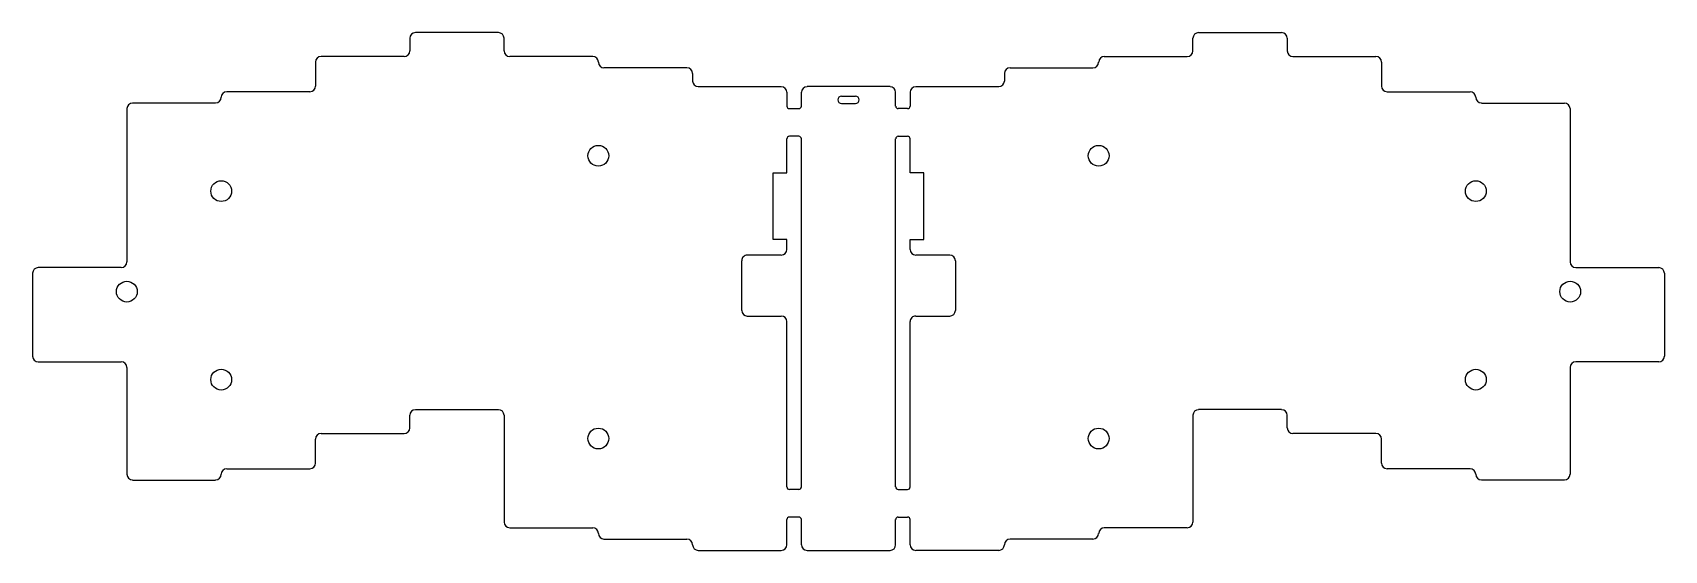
# Model space of a CAD drawing. Header units: millimetres. Extents: x 0 to 330, y 0 to 105.
import ezdxf

# ---------------------------------------------------------------- set-up
doc = ezdxf.new("R2010")
doc.units = ezdxf.units.MM
doc.layers.add('Edge Cuts', color=7, linetype='Continuous')

msp = doc.modelspace()

# ---------------------------------------------------------------- linework, layer by layer
for centre in [(114.3, 79.76), (215.39, 79.76), (38.1, 72.61), (291.59, 72.61), (19.03, 52.3), (310.66, 52.3), (38.1, 34.51), (291.59, 34.51), (114.3, 22.61), (215.39, 22.61)]:
    msp.add_circle(centre, 2.1)
at = {"layer": 'Edge Cuts', "linetype": 'Continuous'}
for p, q in [((76.2, 103.5), (76.2, 100.96)), ((94.11, 104.65), (77.34, 104.65)), ((95.25, 100.96), (95.25, 103.5)), ((234.43, 100.96), (234.43, 103.5)), ((235.58, 104.65), (252.34, 104.65)), ((253.48, 103.5), (253.48, 100.96)), ((75.06, 99.82), (58.29, 99.82)), ((113.16, 99.82), (96.39, 99.82)), ((216.53, 99.82), (233.29, 99.82)), ((254.63, 99.82), (271.39, 99.82)), ((57.15, 98.68), (57.15, 93.85)), ((132.21, 97.54), (115.44, 97.54)), ((133.35, 96.39), (133.35, 94.87)), ((196.33, 96.39), (196.33, 94.87)), ((197.48, 97.54), (214.24, 97.54)), ((272.53, 98.68), (272.53, 93.85)), ((56.01, 92.71), (39.24, 92.71)), ((134.49, 93.73), (151.26, 93.73)), ((152.4, 92.58), (152.4, 89.79)), ((155.32, 89.79), (155.32, 92.58)), ((173.23, 93.73), (156.46, 93.73)), ((174.37, 89.79), (174.37, 92.58)), ((177.28, 92.58), (177.29, 89.79)), ((178.43, 93.73), (195.19, 93.73)), ((273.68, 92.71), (290.44, 92.71)), ((19.05, 89.28), (19.05, 58.29)), ((36.96, 90.42), (20.19, 90.42)), ((152.91, 89.28), (154.81, 89.28)), ((163.45, 91.82), (166.24, 91.82)), ((163.45, 90.3), (166.24, 90.3)), ((176.78, 89.28), (174.88, 89.28)), ((292.73, 90.42), (309.49, 90.42)), ((310.63, 89.28), (310.63, 58.29)), ((152.38, 76.33), (152.4, 83.18)), ((154.81, 83.69), (152.91, 83.69)), ((155.32, 12.83), (155.32, 83.18)), ((174.37, 12.83), (174.37, 83.18)), ((174.88, 83.69), (176.78, 83.69)), ((177.32, 76.33), (177.29, 83.18)), ((149.61, 76.33), (152.38, 76.33)), ((149.61, 62.86), (149.61, 76.33)), ((180.08, 76.33), (177.32, 76.33)), ((180.08, 62.86), (180.08, 76.33)), ((152.4, 62.86), (149.61, 62.86)), ((152.4, 60.83), (152.4, 62.86)), ((177.28, 60.83), (177.32, 62.86)), ((177.32, 62.86), (180.08, 62.86)), ((151.26, 59.69), (144.4, 59.69)), ((185.29, 59.69), (178.42, 59.69)), ((17.91, 57.15), (1.14, 57.15)), ((143.25, 58.55), (143.25, 48.51)), ((186.43, 58.55), (186.43, 48.51)), ((311.78, 57.15), (328.54, 57.15)), ((0, 56.01), (0, 39.24)), ((329.68, 56.01), (329.68, 39.24)), ((144.4, 47.37), (151.25, 47.37)), ((152.4, 12.83), (152.4, 46.23)), ((177.29, 12.83), (177.28, 46.23)), ((178.43, 47.37), (185.29, 47.37)), ((1.14, 38.1), (17.91, 38.1)), ((19.05, 36.96), (19.05, 15.37)), ((310.63, 36.96), (310.63, 15.37)), ((328.54, 38.1), (311.78, 38.1)), ((76.2, 24.76), (76.2, 27.3)), ((77.34, 28.45), (94.11, 28.45)), ((95.25, 27.3), (95.25, 5.71)), ((234.43, 27.3), (234.43, 5.71)), ((252.34, 28.45), (235.58, 28.45)), ((253.48, 24.76), (253.48, 27.3)), ((58.29, 23.62), (75.06, 23.62)), ((271.39, 23.62), (254.63, 23.62)), ((57.15, 17.65), (57.15, 22.48)), ((272.53, 17.65), (272.53, 22.48)), ((39.24, 16.51), (56.01, 16.51)), ((290.44, 16.51), (273.68, 16.51)), ((20.19, 14.22), (36.96, 14.22)), ((309.49, 14.22), (292.73, 14.22)), ((154.81, 12.32), (152.91, 12.32)), ((174.88, 12.32), (176.78, 12.32)), ((154.81, 6.73), (152.91, 6.73)), ((174.88, 6.73), (176.78, 6.73)), ((96.39, 4.57), (113.16, 4.57)), ((152.4, 1.14), (152.4, 6.22)), ((155.32, 1.14), (155.32, 6.22)), ((174.37, 1.14), (174.37, 6.22)), ((177.28, 1.14), (177.29, 6.22)), ((233.29, 4.57), (216.53, 4.57)), ((115.44, 2.29), (132.21, 2.29)), ((214.24, 2.29), (197.48, 2.29)), ((134.49, 0), (151.26, 0)), ((156.46, 0), (173.23, 0)), ((195.19, 0), (178.43, 0))]:
    msp.add_line(p, q, dxfattribs=at)
at = {"layer": 'Edge Cuts'}
for centre, radius, start, end in [((77.34, 103.5), 1.14, 90, 180), ((94.11, 103.5), 1.14, 0, 90), ((235.58, 103.5), 1.14, 90, 180), ((252.34, 103.5), 1.14, 0, 90), ((58.29, 98.68), 1.14, 90, 180), ((75.06, 100.96), 1.14, 270, 0), ((96.39, 100.96), 1.14, 180, 270), ((113.16, 98.68), 1.14, 0, 90), ((216.53, 98.68), 1.14, 90, 180), ((233.29, 100.96), 1.14, 270, 0), ((254.63, 100.96), 1.14, 180, 270), ((271.39, 98.68), 1.14, 0, 90), ((115.44, 98.68), 1.14, 180, 270), ((132.21, 96.39), 1.14, 0, 90), ((197.48, 96.39), 1.14, 90, 180), ((214.24, 98.68), 1.14, 270, 0), ((39.24, 91.57), 1.14, 90, 180), ((56.01, 93.85), 1.14, 270, 0), ((134.49, 94.87), 1.14, 180, 270), ((151.26, 92.58), 1.14, 0, 90), ((156.46, 92.58), 1.14, 90, 180), ((173.23, 92.58), 1.14, 0, 90), ((178.43, 92.58), 1.14, 90, 180), ((195.19, 94.87), 1.14, 270, 0), ((273.68, 93.85), 1.14, 180, 270), ((290.44, 91.57), 1.14, 0, 90), ((20.19, 89.28), 1.14, 90, 180), ((36.96, 91.57), 1.14, 270, 0), ((152.91, 89.79), 0.508, 180, 270), ((154.81, 89.79), 0.508, 270, 0), ((163.45, 91.06), 0.762, 90, 180), ((163.45, 91.06), 0.762, 180, 270), ((166.24, 91.06), 0.762, 0, 90), ((166.24, 91.06), 0.762, 270, 0), ((174.88, 89.79), 0.508, 180, 270), ((176.78, 89.79), 0.508, 270, 0), ((292.73, 91.57), 1.14, 180, 270), ((309.49, 89.28), 1.14, 0, 90), ((152.91, 83.18), 0.508, 90, 180), ((154.81, 83.18), 0.508, 0, 90), ((174.88, 83.18), 0.508, 90, 180), ((176.78, 83.18), 0.508, 0, 90), ((144.4, 58.55), 1.14, 89.9999, 180), ((151.26, 60.83), 1.14, 270, 0), ((178.42, 60.83), 1.14, 180, 270), ((185.29, 58.55), 1.14, 359.9999, 89.9999), ((1.14, 56.01), 1.14, 90, 180), ((17.91, 58.29), 1.14, 270, 0), ((311.78, 58.29), 1.14, 180, 270), ((328.54, 56.01), 1.14, 0, 90), ((144.4, 48.51), 1.14, 180, 270), ((151.25, 46.23), 1.14, 359.9999, 89.9999), ((178.43, 46.23), 1.14, 89.9999, 180), ((185.29, 48.51), 1.14, 269.9999, 359.9999), ((1.14, 39.24), 1.14, 180, 270), ((17.91, 36.96), 1.14, 0, 90), ((311.78, 36.96), 1.14, 90, 180), ((328.54, 39.24), 1.14, 270, 0), ((77.34, 27.3), 1.14, 90, 180), ((94.11, 27.3), 1.14, 0, 90), ((235.58, 27.3), 1.14, 90, 180), ((252.34, 27.3), 1.14, 0, 90), ((58.29, 22.48), 1.14, 90, 180), ((75.06, 24.76), 1.14, 270, 0), ((254.63, 24.76), 1.14, 180, 270), ((271.39, 22.48), 1.14, 0, 90), ((39.24, 15.37), 1.14, 90, 180), ((56.01, 17.65), 1.14, 270, 0), ((273.68, 17.65), 1.14, 180, 270), ((290.44, 15.37), 1.14, 0, 90), ((20.19, 15.37), 1.14, 180, 270), ((36.96, 15.37), 1.14, 270, 0), ((292.73, 15.37), 1.14, 180, 270), ((309.49, 15.37), 1.14, 270, 0), ((152.91, 12.83), 0.508, 180, 270), ((154.81, 12.83), 0.508, 270, 0), ((174.88, 12.83), 0.508, 180, 270), ((176.78, 12.83), 0.508, 270, 0), ((152.91, 6.22), 0.508, 90, 180), ((154.81, 6.22), 0.508, 0, 90), ((174.88, 6.22), 0.508, 90, 180), ((176.78, 6.22), 0.508, 0, 90), ((96.39, 5.71), 1.14, 180, 270), ((113.16, 3.43), 1.14, 0, 90), ((115.44, 3.43), 1.14, 180, 270), ((214.24, 3.43), 1.14, 270, 0), ((216.53, 3.43), 1.14, 90, 180), ((233.29, 5.71), 1.14, 270, 0), ((132.21, 1.14), 1.14, 0, 90), ((134.49, 1.14), 1.14, 180, 270), ((151.26, 1.14), 1.14, 270, 0), ((156.46, 1.14), 1.14, 180, 270), ((173.23, 1.14), 1.14, 270, 0), ((178.43, 1.14), 1.14, 180, 270), ((195.19, 1.14), 1.14, 270, 0), ((197.48, 1.14), 1.14, 90, 180)]:
    msp.add_arc(centre, radius, start, end, dxfattribs=at)

doc.saveas('drawing.dxf')
